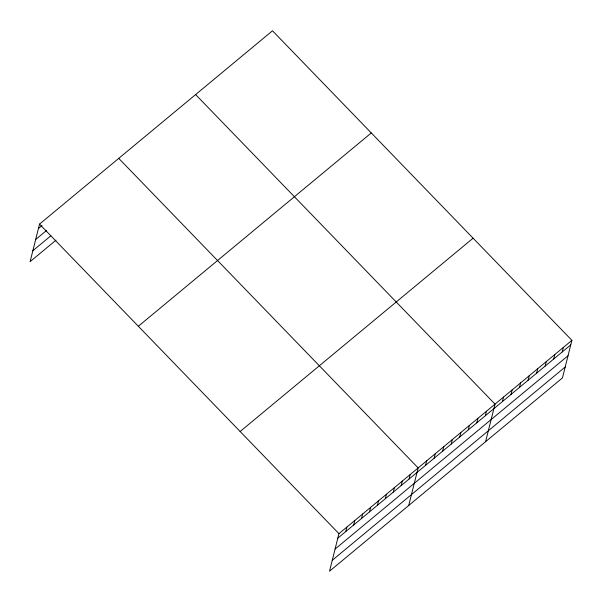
<?xml version="1.0" encoding="UTF-8"?>
<svg xmlns="http://www.w3.org/2000/svg" width="602" height="602" viewBox="0 0 602 602"><rect width="100%" height="100%" fill="white"/><g stroke="black" fill="none" stroke-linecap="round" stroke-linejoin="round"><path stroke-width="0.9" d="M571.9 340.341L338.949 533.658L329.512 571.215L562.464 377.898L571.9 340.341L272.488 30.785L39.536 224.102L30.1 261.659L56.024 240.145M345.736 531.581L346.865 527.089M353.66 525.012L354.789 520.512M361.576 518.435L362.705 513.942M369.5 511.866L370.629 507.366M377.416 505.289L378.553 500.796M385.34 498.719L386.469 494.219M393.264 492.143L394.393 487.65M401.18 485.573L402.309 481.073M409.104 478.996L410.233 474.504M408.713 505.492L418.149 467.927L118.737 158.371M425.561 465.338L426.69 460.839M434.102 458.25L435.231 453.757M442.643 451.161L443.779 446.669M451.191 444.073L452.32 439.58M459.732 436.984L460.861 432.492M468.273 429.896L469.402 425.403M476.814 422.807L477.943 418.315M485.355 415.719L486.484 411.226M485.588 441.695L495.025 404.138L195.612 94.574M502.437 401.542L503.565 397.049M510.978 394.453L512.106 389.961M519.518 387.364L520.647 382.872M528.059 380.276L529.196 375.783M536.608 373.187L537.736 368.695M545.149 366.099L546.277 361.606M553.689 359.018L554.818 354.518M562.23 351.929L563.359 347.429M38.408 228.594L42.005 225.607M35.661 239.506L46.467 230.543M32.839 250.748L50.839 235.811M138.34 326.254L371.291 132.937M240.138 431.506L473.097 238.189M337.82 538.158L570.771 344.841M335.073 549.069L568.032 355.752M332.251 560.304L565.203 366.994M39.536 224.102L338.949 533.658"/></g></svg>
